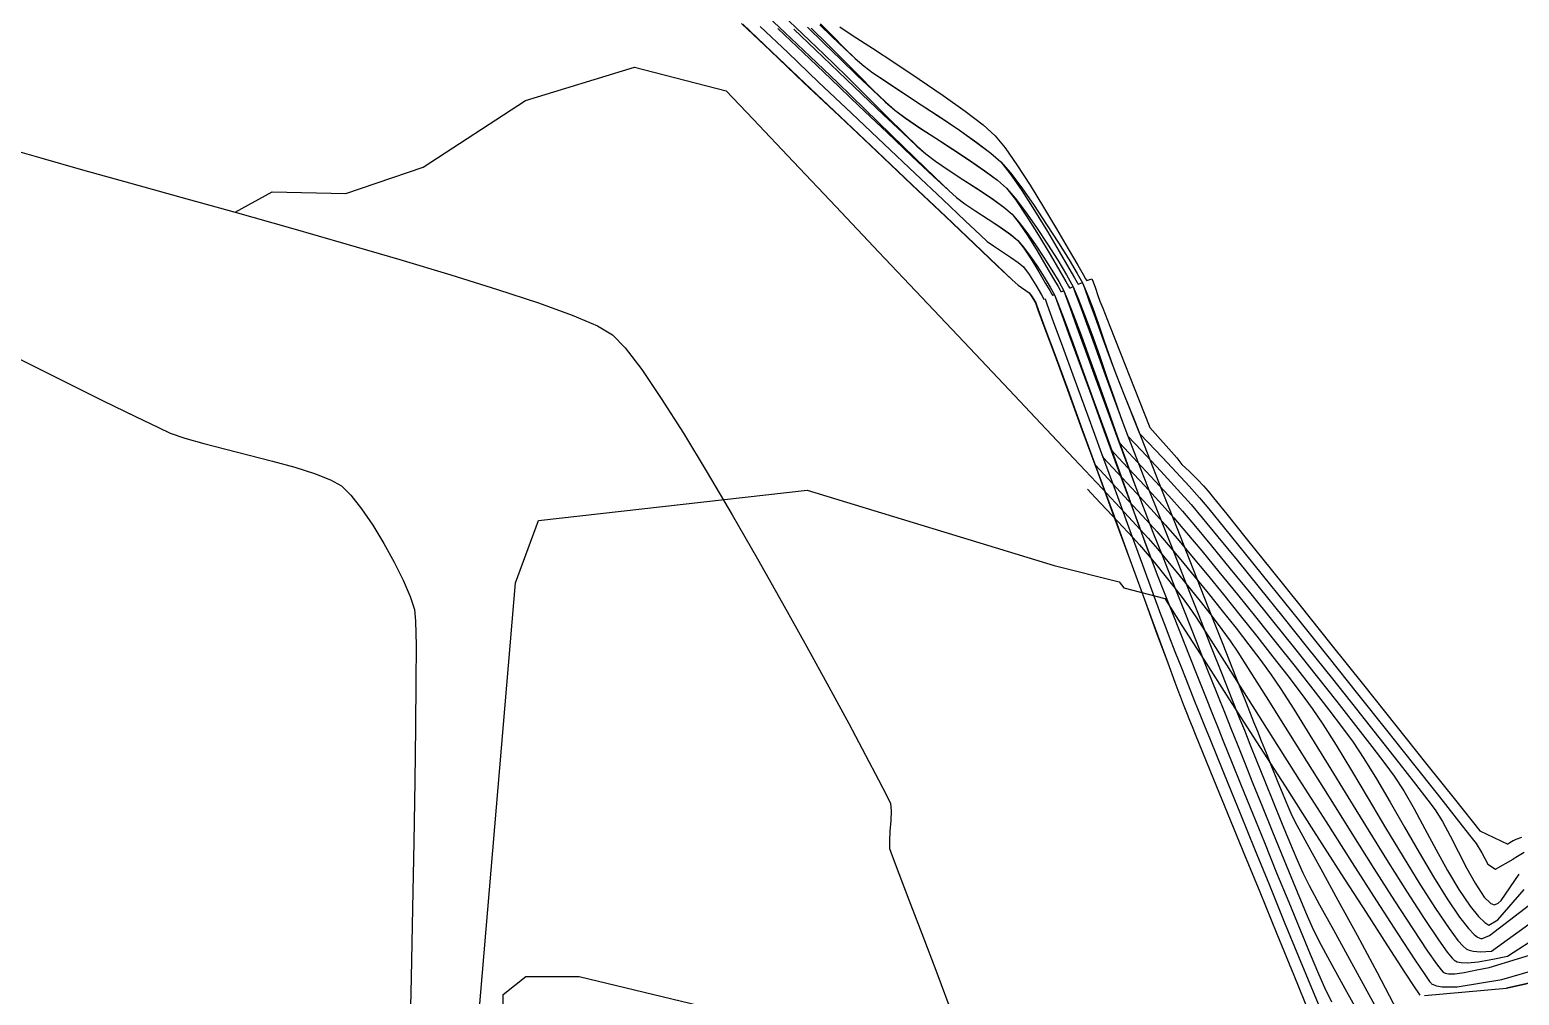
# Model space of a CAD drawing. Header units: metres. Extents: x 708868 to 711043, y 5411316 to 5413138.
# Drawn here: x 710102.9 to 710173.9, y 5412190.1 to 5412236.1 of the extents above; entities that cross this region are included whole.
import ezdxf

# ---------------------------------------------------------------- set-up
doc = ezdxf.new("R2010")
doc.units = ezdxf.units.M
for name, color, linetype in [('Rionegro 2010_Contours', 7, 'Continuous'), ('Rionegro 2014_Contours', 7, 'Continuous'), ('Rionegro 2018_Contours', 7, 'Continuous')]:
    doc.layers.add(name, color=color, linetype=linetype)

msp = doc.modelspace()

# ---------------------------------------------------------------- linework, layer by layer
at = {"layer": 'Rionegro 2010_Contours'}
for points in [[(710137.818, 5412236.954, 241), (710138.874, 5412235.972, 241), (710140.083, 5412234.825, 241), (710141.377, 5412233.582, 241), (710142.685, 5412232.315, 241), (710143.941, 5412231.095, 241), (710145.074, 5412229.993, 241), (710146.017, 5412229.079, 241), (710146.699, 5412228.424, 241), (710147.053, 5412228.099, 241), (710147.449, 5412227.808, 241), (710147.977, 5412227.455, 241), (710148.565, 5412227.072, 241), (710149.143, 5412226.689, 241), (710149.637, 5412226.34, 241), (710149.977, 5412226.054, 241), (710150.25, 5412225.737, 241), (710150.572, 5412225.304, 241), (710150.912, 5412224.809, 241), (710151.237, 5412224.303, 241), (710151.518, 5412223.839, 241), (710151.723, 5412223.469, 241), (710151.886, 5412223.076, 241), (710152.187, 5412222.286, 241), (710152.596, 5412221.181, 241), (710153.085, 5412219.842, 241), (710153.626, 5412218.352, 241), (710154.19, 5412216.791, 241), (710154.75, 5412215.243, 241), (710155.275, 5412213.788, 241), (710155.739, 5412212.508, 241), (710156.112, 5412211.485, 241), (710156.367, 5412210.802, 241), (710156.631, 5412210.115, 241), (710156.959, 5412209.276, 241), (710157.332, 5412208.327, 241), (710157.733, 5412207.313, 241), (710158.143, 5412206.277, 241), (710158.547, 5412205.264, 241), (710158.925, 5412204.317, 241), (710159.26, 5412203.48, 241), (710159.534, 5412202.798, 241), (710159.795, 5412202.151, 241), (710160.17, 5412201.22, 241), (710160.636, 5412200.067, 241), (710161.167, 5412198.755, 241), (710161.738, 5412197.349, 241), (710162.323, 5412195.91, 241), (710162.899, 5412194.503, 241), (710163.439, 5412193.19, 241), (710163.92, 5412192.034, 241), (710164.315, 5412191.098, 241), (710164.6, 5412190.447, 241), (710164.942, 5412189.76, 241)], [(710138.768, 5412236.796, 242), (710139.716, 5412235.914, 242), (710140.74, 5412234.93, 242), (710141.789, 5412233.903, 242), (710142.81, 5412232.891, 242), (710143.752, 5412231.955, 242), (710144.563, 5412231.153, 242), (710145.192, 5412230.543, 242), (710145.585, 5412230.186, 242), (710146.05, 5412229.841, 242), (710146.662, 5412229.427, 242), (710147.358, 5412228.972, 242), (710148.074, 5412228.504, 242), (710148.746, 5412228.051, 242), (710149.312, 5412227.642, 242), (710149.707, 5412227.304, 242), (710150.032, 5412226.931, 242), (710150.412, 5412226.433, 242), (710150.819, 5412225.853, 242), (710151.226, 5412225.24, 242), (710151.605, 5412224.639, 242), (710151.929, 5412224.096, 242), (710152.169, 5412223.659, 242), (710152.355, 5412223.23, 242), (710152.637, 5412222.504, 242), (710152.992, 5412221.548, 242), (710153.399, 5412220.427, 242), (710153.837, 5412219.206, 242), (710154.285, 5412217.95, 242), (710154.721, 5412216.726, 242), (710155.125, 5412215.598, 242), (710155.474, 5412214.632, 242), (710155.749, 5412213.893, 242), (710156.036, 5412213.147, 242), (710156.424, 5412212.154, 242), (710156.887, 5412210.977, 242), (710157.401, 5412209.676, 242), (710157.94, 5412208.315, 242), (710158.48, 5412206.954, 242), (710158.997, 5412205.655, 242), (710159.465, 5412204.48, 242), (710159.86, 5412203.492, 242), (710160.158, 5412202.751, 242), (710160.439, 5412202.052, 242), (710160.789, 5412201.178, 242), (710161.192, 5412200.174, 242), (710161.631, 5412199.083, 242), (710162.09, 5412197.95, 242), (710162.551, 5412196.817, 242), (710162.998, 5412195.73, 242), (710163.413, 5412194.731, 242), (710163.781, 5412193.866, 242), (710164.085, 5412193.177, 242), (710164.441, 5412192.46, 242), (710164.95, 5412191.516, 242), (710165.57, 5412190.4, 242), (710166.258, 5412189.169, 242)], [(710136.857, 5412236.368, 239), (710138.242, 5412235.059, 239), (710139.826, 5412233.56, 239), (710141.528, 5412231.947, 239), (710143.267, 5412230.298, 239), (710144.964, 5412228.688, 239), (710146.538, 5412227.194, 239), (710147.908, 5412225.894, 239), (710148.994, 5412224.865, 239), (710149.715, 5412224.183, 239), (710149.99, 5412223.924, 239), (710150.156, 5412223.808, 239), (710150.366, 5412223.67, 239), (710150.517, 5412223.556, 239), (710150.624, 5412223.42, 239), (710150.744, 5412223.24, 239), (710150.832, 5412223.089, 239), (710150.954, 5412222.763, 239), (710151.273, 5412221.899, 239), (710151.752, 5412220.594, 239), (710152.357, 5412218.946, 239), (710153.051, 5412217.051, 239), (710153.8, 5412215.006, 239), (710154.568, 5412212.907, 239), (710155.32, 5412210.852, 239), (710156.021, 5412208.937, 239), (710156.635, 5412207.26, 239), (710157.127, 5412205.916, 239), (710157.461, 5412205.003, 239), (710157.603, 5412204.618, 239), (710157.716, 5412204.328, 239), (710157.863, 5412203.954, 239), (710158.022, 5412203.554, 239), (710158.17, 5412203.181, 239), (710158.287, 5412202.892, 239), (710158.436, 5412202.524, 239), (710158.791, 5412201.657, 239), (710159.312, 5412200.381, 239), (710159.965, 5412198.787, 239), (710160.711, 5412196.964, 239), (710161.513, 5412195.003, 239), (710162.336, 5412192.994, 239), (710163.142, 5412191.027, 239), (710163.895, 5412189.193, 239)], [(710140.123, 5412236.184, 243), (710140.893, 5412235.429, 243), (710141.666, 5412234.655, 243), (710142.409, 5412233.907, 243), (710143.088, 5412233.231, 243), (710143.668, 5412232.672, 243), (710144.117, 5412232.274, 243), (710144.63, 5412231.889, 243), (710145.296, 5412231.433, 243), (710146.061, 5412230.93, 243), (710146.869, 5412230.404, 243), (710147.665, 5412229.879, 243), (710148.395, 5412229.379, 243), (710149.004, 5412228.929, 243), (710149.437, 5412228.553, 243), (710149.856, 5412228.073, 243), (710150.347, 5412227.429, 243), (710150.873, 5412226.681, 243), (710151.398, 5412225.889, 243), (710151.887, 5412225.114, 243), (710152.304, 5412224.413, 243), (710152.614, 5412223.848, 243), (710152.862, 5412223.296, 243), (710153.166, 5412222.519, 243), (710153.508, 5412221.587, 243), (710153.869, 5412220.568, 243), (710154.23, 5412219.529, 243), (710154.573, 5412218.541, 243), (710154.88, 5412217.67, 243), (710155.13, 5412216.985, 243), (710155.351, 5412216.414, 243), (710155.707, 5412215.506, 243), (710156.171, 5412214.327, 243), (710156.717, 5412212.945, 243), (710157.317, 5412211.428, 243), (710157.944, 5412209.843, 243), (710158.572, 5412208.258, 243), (710159.174, 5412206.741, 243), (710159.723, 5412205.36, 243), (710160.192, 5412204.181, 243), (710160.553, 5412203.273, 243), (710160.782, 5412202.703, 243), (710161.049, 5412202.038, 243), (710161.38, 5412201.212, 243), (710161.754, 5412200.28, 243), (710162.152, 5412199.295, 243), (710162.552, 5412198.311, 243), (710162.935, 5412197.382, 243), (710163.281, 5412196.563, 243), (710163.569, 5412195.907, 243), (710163.87, 5412195.312, 243), (710164.373, 5412194.382, 243), (710165.031, 5412193.186, 243), (710165.799, 5412191.795, 243), (710166.629, 5412190.278, 243), (710167.474, 5412188.704, 243)], [(710140.569, 5412236.388, 244), (710141.154, 5412235.8, 244), (710141.718, 5412235.233, 244), (710142.228, 5412234.736, 244), (710142.649, 5412234.361, 244), (710143.062, 5412234.058, 244), (710143.692, 5412233.63, 244), (710144.481, 5412233.111, 244), (710145.367, 5412232.531, 244), (710146.291, 5412231.92, 244), (710147.193, 5412231.311, 244), (710148.013, 5412230.734, 244), (710148.691, 5412230.221, 244), (710149.166, 5412229.802, 244), (710149.622, 5412229.278, 244), (710150.164, 5412228.561, 244), (710150.755, 5412227.721, 244), (710151.354, 5412226.825, 244), (710151.923, 5412225.94, 244), (710152.423, 5412225.136, 244), (710152.815, 5412224.479, 244), (710153.06, 5412224.038, 244), (710153.291, 5412223.518, 244), (710153.55, 5412222.838, 244), (710153.82, 5412222.075, 244), (710154.081, 5412221.309, 244), (710154.318, 5412220.617, 244), (710154.512, 5412220.077, 244), (710154.688, 5412219.626, 244), (710155.04, 5412218.731, 244), (710155.536, 5412217.473, 244), (710156.145, 5412215.933, 244), (710156.834, 5412214.19, 244), (710157.572, 5412212.326, 244), (710158.326, 5412210.421, 244), (710159.064, 5412208.557, 244), (710159.755, 5412206.813, 244), (710160.367, 5412205.27, 244), (710160.867, 5412204.009, 244), (710161.224, 5412203.111, 244), (710161.405, 5412202.656, 244), (710161.589, 5412202.198, 244), (710161.82, 5412201.622, 244), (710162.08, 5412200.975, 244), (710162.351, 5412200.306, 244), (710162.616, 5412199.661, 244), (710162.856, 5412199.089, 244), (710163.054, 5412198.637, 244), (710163.29, 5412198.183, 244), (710163.766, 5412197.309, 244), (710164.434, 5412196.092, 244), (710165.247, 5412194.609, 244), (710166.156, 5412192.937, 244), (710167.112, 5412191.152, 244), (710168.068, 5412189.332, 244)], [(710112.532, 5412227.436, 238), (710112.651, 5412227.403, 238), (710115.296, 5412226.658, 238), (710117.937, 5412225.904, 238), (710120.507, 5412225.154, 238), (710122.938, 5412224.424, 238), (710125.163, 5412223.727, 238), (710127.114, 5412223.078, 238), (710128.725, 5412222.491, 238), (710129.928, 5412221.982, 238), (710130.655, 5412221.563, 238), (710131.256, 5412220.942, 238), (710132.041, 5412219.908, 238), (710132.977, 5412218.528, 238), (710134.031, 5412216.869, 238), (710135.17, 5412214.996, 238), (710136.36, 5412212.977, 238), (710137.568, 5412210.879, 238), (710138.761, 5412208.767, 238), (710139.906, 5412206.709, 238), (710140.969, 5412204.772, 238), (710141.918, 5412203.021, 238), (710142.719, 5412201.523, 238), (710143.339, 5412200.346, 238), (710143.745, 5412199.555, 238), (710143.903, 5412199.217, 238), (710143.937, 5412198.868, 238), (710143.92, 5412198.404, 238), (710143.882, 5412197.899, 238), (710143.854, 5412197.429, 238), (710143.867, 5412197.07, 238), (710143.989, 5412196.713, 238), (710144.304, 5412195.872, 238), (710144.782, 5412194.616, 238), (710145.394, 5412193.015, 238), (710146.109, 5412191.136, 238), (710146.897, 5412189.049, 238)], [(710107.615, 5412217.802, 237), (710107.909, 5412217.658, 237), (710108.994, 5412217.133, 237), (710109.554, 5412216.878, 237), (710110.26, 5412216.636, 237), (710111.165, 5412216.379, 237), (710112.204, 5412216.109, 237), (710113.315, 5412215.828, 237), (710114.434, 5412215.54, 237), (710115.497, 5412215.246, 237), (710116.441, 5412214.949, 237), (710117.203, 5412214.652, 237), (710117.719, 5412214.357, 237), (710118.173, 5412213.91, 237), (710118.682, 5412213.265, 237), (710119.214, 5412212.48, 237), (710119.742, 5412211.613, 237), (710120.235, 5412210.72, 237), (710120.664, 5412209.86, 237), (710120.999, 5412209.09, 237), (710121.211, 5412208.466, 237), (710121.257, 5412207.912, 237), (710121.279, 5412206.742, 237), (710121.278, 5412205.031, 237), (710121.259, 5412202.851, 237), (710121.222, 5412200.275, 237), (710121.172, 5412197.375, 237), (710121.111, 5412194.225, 237), (710121.041, 5412190.897, 237), (710120.965, 5412187.463, 237)]]:
    msp.add_polyline3d(points, dxfattribs=at)
at = {"layer": 'Rionegro 2014_Contours'}
for points in [[(710136.8, 5412236.4, 239), (710138.179, 5412235.094, 239), (710139.764, 5412233.595, 239), (710141.471, 5412231.979, 239), (710143.219, 5412230.325, 239), (710144.926, 5412228.709, 239), (710146.511, 5412227.21, 239), (710147.891, 5412225.904, 239), (710148.985, 5412224.87, 239), (710149.712, 5412224.184, 239), (710149.99, 5412223.924, 239), (710150.157, 5412223.808, 239), (710150.367, 5412223.67, 239), (710150.517, 5412223.556, 239), (710150.619, 5412223.419, 239), (710150.732, 5412223.236, 239), (710150.815, 5412223.084, 239), (710150.938, 5412222.758, 239), (710151.257, 5412221.894, 239), (710151.737, 5412220.59, 239), (710152.343, 5412218.942, 239), (710153.039, 5412217.048, 239), (710153.79, 5412215.003, 239), (710154.56, 5412212.905, 239), (710155.314, 5412210.85, 239), (710156.017, 5412208.936, 239), (710156.632, 5412207.259, 239), (710157.126, 5412205.916, 239), (710157.461, 5412205.003, 239), (710157.603, 5412204.618, 239), (710157.716, 5412204.328, 239), (710157.863, 5412203.954, 239), (710158.022, 5412203.554, 239), (710158.17, 5412203.181, 239), (710158.287, 5412202.892, 239), (710158.436, 5412202.524, 239), (710158.791, 5412201.657, 239), (710159.312, 5412200.381, 239), (710159.965, 5412198.787, 239), (710160.711, 5412196.964, 239), (710161.513, 5412195.003, 239), (710162.336, 5412192.994, 239), (710163.142, 5412191.027, 239), (710163.895, 5412189.193, 239)], [(710137.691, 5412236.259, 240), (710139.003, 5412235.015, 240), (710140.481, 5412233.613, 240), (710142.041, 5412232.132, 240), (710143.602, 5412230.652, 240), (710145.081, 5412229.251, 240), (710146.395, 5412228.007, 240), (710147.461, 5412227, 240), (710148.197, 5412226.309, 240), (710148.521, 5412226.012, 240), (710148.813, 5412225.801, 240), (710149.206, 5412225.542, 240), (710149.625, 5412225.269, 240), (710149.997, 5412225.012, 240), (710150.247, 5412224.805, 240), (710150.515, 5412224.443, 240), (710150.837, 5412223.926, 240), (710151.108, 5412223.463, 240), (710151.222, 5412223.262, 240), (710151.277, 5412223.279, 240), (710151.382, 5412222.993, 240), (710151.672, 5412222.201, 240), (710152.112, 5412220.999, 240), (710152.666, 5412219.484, 240), (710153.299, 5412217.752, 240), (710153.977, 5412215.901, 240), (710154.663, 5412214.028, 240), (710155.322, 5412212.229, 240), (710155.919, 5412210.6, 240), (710156.419, 5412209.24, 240), (710156.786, 5412208.244, 240), (710156.985, 5412207.71, 240), (710157.199, 5412207.155, 240), (710157.472, 5412206.459, 240), (710157.78, 5412205.679, 240), (710158.101, 5412204.87, 240), (710158.411, 5412204.091, 240), (710158.689, 5412203.397, 240), (710158.91, 5412202.845, 240), (710159.113, 5412202.343, 240), (710159.484, 5412201.431, 240), (710159.989, 5412200.191, 240), (710160.594, 5412198.703, 240), (710161.268, 5412197.05, 240), (710161.977, 5412195.314, 240), (710162.688, 5412193.576, 240), (710163.368, 5412191.918, 240), (710163.984, 5412190.421, 240), (710164.502, 5412189.167, 240)], [(710138.533, 5412236.163, 241), (710139.735, 5412235.02, 241), (710141.057, 5412233.761, 241), (710142.419, 5412232.464, 241), (710143.742, 5412231.207, 241), (710144.946, 5412230.064, 241), (710145.953, 5412229.114, 241), (710146.681, 5412228.434, 241), (710147.053, 5412228.099, 241), (710147.45, 5412227.808, 241), (710147.98, 5412227.455, 241), (710148.57, 5412227.072, 241), (710149.148, 5412226.69, 241), (710149.641, 5412226.34, 241), (710149.977, 5412226.054, 241), (710150.26, 5412225.692, 241), (710150.611, 5412225.161, 241), (710150.976, 5412224.566, 241), (710151.302, 5412224.011, 241), (710151.501, 5412223.666, 241), (710151.595, 5412223.501, 241), (710151.626, 5412223.448, 241), (710151.63, 5412223.441, 241), (710151.641, 5412223.443, 241), (710151.69, 5412223.459, 241), (710151.723, 5412223.469, 241), (710151.817, 5412223.214, 241), (710152.074, 5412222.509, 241), (710152.462, 5412221.445, 241), (710152.949, 5412220.112, 241), (710153.501, 5412218.599, 241), (710154.086, 5412216.998, 241), (710154.672, 5412215.397, 241), (710155.225, 5412213.887, 241), (710155.714, 5412212.558, 241), (710156.105, 5412211.499, 241), (710156.367, 5412210.802, 241), (710156.631, 5412210.115, 241), (710156.959, 5412209.276, 241), (710157.332, 5412208.327, 241), (710157.733, 5412207.313, 241), (710158.143, 5412206.277, 241), (710158.547, 5412205.264, 241), (710158.925, 5412204.317, 241), (710159.26, 5412203.48, 241), (710159.534, 5412202.798, 241), (710159.795, 5412202.151, 241), (710160.17, 5412201.22, 241), (710160.636, 5412200.067, 241), (710161.167, 5412198.755, 241), (710161.738, 5412197.349, 241), (710162.323, 5412195.91, 241), (710162.899, 5412194.503, 241), (710163.439, 5412193.19, 241), (710163.92, 5412192.034, 241), (710164.315, 5412191.098, 241), (710164.6, 5412190.447, 241), (710164.942, 5412189.76, 241)], [(710139.299, 5412236.138, 242), (710140.332, 5412235.149, 242), (710141.435, 5412234.093, 242), (710142.538, 5412233.038, 242), (710143.574, 5412232.051, 242), (710144.473, 5412231.201, 242), (710145.166, 5412230.557, 242), (710145.585, 5412230.186, 242), (710146.051, 5412229.841, 242), (710146.665, 5412229.427, 242), (710147.363, 5412228.972, 242), (710148.081, 5412228.505, 242), (710148.754, 5412228.052, 242), (710149.317, 5412227.642, 242), (710149.707, 5412227.304, 242), (710150.042, 5412226.884, 242), (710150.454, 5412226.274, 242), (710150.896, 5412225.566, 242), (710151.322, 5412224.854, 242), (710151.686, 5412224.231, 242), (710151.9, 5412223.858, 242), (710152, 5412223.682, 242), (710152.033, 5412223.626, 242), (710152.037, 5412223.619, 242), (710152.043, 5412223.619, 242), (710152.068, 5412223.627, 242), (710152.122, 5412223.645, 242), (710152.169, 5412223.659, 242), (710152.25, 5412223.438, 242), (710152.47, 5412222.834, 242), (710152.801, 5412221.927, 242), (710153.212, 5412220.798, 242), (710153.675, 5412219.528, 242), (710154.16, 5412218.197, 242), (710154.639, 5412216.888, 242), (710155.083, 5412215.68, 242), (710155.462, 5412214.655, 242), (710155.749, 5412213.893, 242), (710156.036, 5412213.147, 242), (710156.424, 5412212.154, 242), (710156.887, 5412210.977, 242), (710157.401, 5412209.676, 242), (710157.94, 5412208.315, 242), (710158.48, 5412206.954, 242), (710158.997, 5412205.655, 242), (710159.465, 5412204.48, 242), (710159.86, 5412203.492, 242), (710160.158, 5412202.751, 242), (710160.439, 5412202.052, 242), (710160.789, 5412201.178, 242), (710161.192, 5412200.174, 242), (710161.631, 5412199.083, 242), (710162.09, 5412197.95, 242), (710162.551, 5412196.817, 242), (710162.998, 5412195.73, 242), (710163.413, 5412194.731, 242), (710163.781, 5412193.866, 242), (710164.085, 5412193.177, 242), (710164.441, 5412192.46, 242), (710164.95, 5412191.516, 242), (710165.57, 5412190.4, 242), (710166.258, 5412189.169, 242)], [(710139.945, 5412236.223, 243), (710140.728, 5412235.464, 243), (710141.534, 5412234.683, 243), (710142.32, 5412233.926, 243), (710143.042, 5412233.241, 243), (710143.655, 5412232.675, 243), (710144.117, 5412232.274, 243), (710144.631, 5412231.889, 243), (710145.299, 5412231.434, 243), (710146.067, 5412230.931, 243), (710146.877, 5412230.405, 243), (710147.675, 5412229.88, 243), (710148.405, 5412229.38, 243), (710149.011, 5412228.93, 243), (710149.437, 5412228.553, 243), (710149.869, 5412228.011, 243), (710150.4, 5412227.224, 243), (710150.971, 5412226.311, 243), (710151.521, 5412225.392, 243), (710151.99, 5412224.587, 243), (710152.266, 5412224.106, 243), (710152.396, 5412223.879, 243), (710152.438, 5412223.807, 243), (710152.445, 5412223.797, 243), (710152.453, 5412223.797, 243), (710152.486, 5412223.807, 243), (710152.553, 5412223.831, 243), (710152.614, 5412223.848, 243), (710152.702, 5412223.614, 243), (710152.932, 5412222.986, 243), (710153.264, 5412222.074, 243), (710153.661, 5412220.983, 243), (710154.084, 5412219.821, 243), (710154.495, 5412218.696, 243), (710154.857, 5412217.715, 243), (710155.13, 5412216.985, 243), (710155.351, 5412216.414, 243), (710155.707, 5412215.506, 243), (710156.171, 5412214.327, 243), (710156.717, 5412212.945, 243), (710157.317, 5412211.428, 243), (710157.944, 5412209.843, 243), (710158.572, 5412208.258, 243), (710159.174, 5412206.741, 243), (710159.723, 5412205.36, 243), (710160.192, 5412204.181, 243), (710160.553, 5412203.273, 243), (710160.782, 5412202.703, 243), (710161.049, 5412202.038, 243), (710161.38, 5412201.212, 243), (710161.754, 5412200.28, 243), (710162.152, 5412199.295, 243), (710162.552, 5412198.311, 243), (710162.935, 5412197.382, 243), (710163.281, 5412196.563, 243), (710163.569, 5412195.907, 243), (710163.87, 5412195.312, 243), (710164.373, 5412194.382, 243), (710165.031, 5412193.186, 243), (710165.799, 5412191.795, 243), (710166.629, 5412190.278, 243), (710167.474, 5412188.704, 243)], [(710140.542, 5412236.345, 244), (710141.133, 5412235.768, 244), (710141.707, 5412235.215, 244), (710142.224, 5412234.731, 244), (710142.649, 5412234.361, 244), (710143.063, 5412234.058, 244), (710143.696, 5412233.631, 244), (710144.487, 5412233.112, 244), (710145.376, 5412232.532, 244), (710146.303, 5412231.921, 244), (710147.205, 5412231.312, 244), (710148.024, 5412230.735, 244), (710148.698, 5412230.222, 244), (710149.166, 5412229.802, 244), (710149.621, 5412229.241, 244), (710150.176, 5412228.435, 244), (710150.782, 5412227.484, 244), (710151.389, 5412226.485, 244), (710151.949, 5412225.537, 244), (710152.412, 5412224.737, 244), (710152.68, 5412224.27, 244), (710152.805, 5412224.053, 244), (710152.846, 5412223.985, 244), (710152.852, 5412223.975, 244), (710152.863, 5412223.975, 244), (710152.904, 5412223.987, 244), (710152.985, 5412224.018, 244), (710153.06, 5412224.038, 244), (710153.151, 5412223.802, 244), (710153.371, 5412223.201, 244), (710153.668, 5412222.382, 244), (710153.992, 5412221.49, 244), (710154.29, 5412220.673, 244), (710154.512, 5412220.077, 244), (710154.688, 5412219.626, 244), (710155.04, 5412218.731, 244), (710155.536, 5412217.473, 244), (710156.145, 5412215.933, 244), (710156.834, 5412214.19, 244), (710157.572, 5412212.326, 244), (710158.326, 5412210.421, 244), (710159.064, 5412208.557, 244), (710159.755, 5412206.813, 244), (710160.367, 5412205.27, 244), (710160.867, 5412204.009, 244), (710161.224, 5412203.111, 244), (710161.405, 5412202.656, 244), (710161.589, 5412202.198, 244), (710161.82, 5412201.622, 244), (710162.08, 5412200.975, 244), (710162.351, 5412200.306, 244), (710162.616, 5412199.661, 244), (710162.856, 5412199.089, 244), (710163.054, 5412198.637, 244), (710163.29, 5412198.183, 244), (710163.766, 5412197.309, 244), (710164.434, 5412196.092, 244), (710165.247, 5412194.609, 244), (710166.156, 5412192.937, 244), (710167.112, 5412191.152, 244), (710168.068, 5412189.332, 244)], [(710101.724, 5412230.471, 238), (710103.379, 5412229.993, 238), (710105.366, 5412229.432, 238), (710107.619, 5412228.804, 238), (710110.07, 5412228.123, 238), (710112.651, 5412227.403, 238), (710115.296, 5412226.658, 238), (710117.937, 5412225.904, 238), (710120.507, 5412225.154, 238), (710122.938, 5412224.424, 238), (710125.163, 5412223.727, 238), (710127.114, 5412223.078, 238), (710128.725, 5412222.491, 238), (710129.928, 5412221.982, 238), (710130.655, 5412221.563, 238), (710131.256, 5412220.942, 238), (710132.041, 5412219.908, 238), (710132.977, 5412218.528, 238), (710134.031, 5412216.869, 238), (710135.17, 5412214.996, 238), (710136.36, 5412212.977, 238), (710137.568, 5412210.879, 238), (710138.761, 5412208.767, 238), (710139.906, 5412206.709, 238), (710140.969, 5412204.772, 238), (710141.918, 5412203.021, 238), (710142.719, 5412201.523, 238), (710143.339, 5412200.346, 238), (710143.745, 5412199.555, 238), (710143.903, 5412199.217, 238), (710143.937, 5412198.868, 238), (710143.92, 5412198.404, 238), (710143.882, 5412197.899, 238), (710143.854, 5412197.429, 238), (710143.867, 5412197.07, 238), (710143.989, 5412196.713, 238), (710144.304, 5412195.872, 238), (710144.782, 5412194.616, 238), (710145.394, 5412193.015, 238), (710146.109, 5412191.136, 238), (710146.897, 5412189.049, 238)], [(710102.133, 5412220.522, 237), (710104.416, 5412219.384, 237), (710106.362, 5412218.419, 237), (710107.909, 5412217.658, 237), (710108.994, 5412217.133, 237), (710109.554, 5412216.878, 237), (710110.26, 5412216.636, 237), (710111.165, 5412216.379, 237), (710112.204, 5412216.109, 237), (710113.315, 5412215.828, 237), (710114.434, 5412215.54, 237), (710115.497, 5412215.246, 237), (710116.441, 5412214.949, 237), (710117.203, 5412214.652, 237), (710117.719, 5412214.357, 237), (710118.173, 5412213.91, 237), (710118.682, 5412213.265, 237), (710119.214, 5412212.48, 237), (710119.742, 5412211.613, 237), (710120.235, 5412210.72, 237), (710120.664, 5412209.86, 237), (710120.999, 5412209.09, 237), (710121.211, 5412208.466, 237), (710121.257, 5412207.912, 237), (710121.279, 5412206.742, 237), (710121.278, 5412205.031, 237), (710121.259, 5412202.851, 237), (710121.222, 5412200.275, 237), (710121.172, 5412197.375, 237), (710121.111, 5412194.225, 237), (710121.041, 5412190.897, 237), (710120.965, 5412187.463, 237)]]:
    msp.add_polyline3d(points, dxfattribs=at)
at = {"layer": 'Rionegro 2018_Contours'}
for points in [[(710136.8, 5412236.4, 239), (710138.179, 5412235.094, 239), (710139.764, 5412233.595, 239), (710141.471, 5412231.979, 239), (710143.219, 5412230.325, 239), (710144.926, 5412228.709, 239), (710146.511, 5412227.21, 239), (710147.891, 5412225.904, 239), (710148.985, 5412224.87, 239), (710149.712, 5412224.184, 239), (710149.99, 5412223.924, 239), (710150.157, 5412223.808, 239), (710150.367, 5412223.67, 239), (710150.517, 5412223.556, 239), (710150.619, 5412223.419, 239), (710150.732, 5412223.236, 239), (710150.815, 5412223.084, 239), (710150.938, 5412222.758, 239), (710151.257, 5412221.894, 239), (710151.737, 5412220.59, 239), (710152.343, 5412218.942, 239), (710153.039, 5412217.048, 239), (710153.66, 5412215.356, 239)], [(710137.691, 5412236.259, 240), (710139.003, 5412235.015, 240), (710140.481, 5412233.613, 240), (710142.041, 5412232.132, 240), (710143.602, 5412230.652, 240), (710145.081, 5412229.251, 240), (710146.395, 5412228.007, 240), (710147.461, 5412227, 240), (710148.197, 5412226.309, 240), (710148.521, 5412226.012, 240), (710148.813, 5412225.801, 240), (710149.206, 5412225.542, 240), (710149.625, 5412225.269, 240), (710149.997, 5412225.012, 240), (710150.247, 5412224.805, 240), (710150.515, 5412224.443, 240), (710150.837, 5412223.926, 240), (710151.108, 5412223.463, 240), (710151.222, 5412223.262, 240), (710151.277, 5412223.279, 240), (710151.382, 5412222.993, 240), (710151.672, 5412222.201, 240), (710152.112, 5412220.999, 240), (710152.666, 5412219.484, 240), (710153.299, 5412217.752, 240), (710153.977, 5412215.901, 240), (710154.046, 5412215.711, 240)], [(710138.533, 5412236.163, 241), (710139.735, 5412235.02, 241), (710141.057, 5412233.761, 241), (710142.419, 5412232.464, 241), (710143.742, 5412231.207, 241), (710144.946, 5412230.064, 241), (710145.953, 5412229.114, 241), (710146.681, 5412228.434, 241), (710147.053, 5412228.099, 241), (710147.45, 5412227.808, 241), (710147.98, 5412227.455, 241), (710148.57, 5412227.072, 241), (710149.148, 5412226.69, 241), (710149.641, 5412226.34, 241), (710149.977, 5412226.054, 241), (710150.26, 5412225.692, 241), (710150.611, 5412225.161, 241), (710150.976, 5412224.566, 241), (710151.302, 5412224.011, 241), (710151.501, 5412223.666, 241), (710151.595, 5412223.501, 241), (710151.626, 5412223.448, 241), (710151.63, 5412223.441, 241), (710151.641, 5412223.443, 241), (710151.69, 5412223.459, 241), (710151.723, 5412223.469, 241), (710151.817, 5412223.214, 241), (710152.074, 5412222.509, 241), (710152.462, 5412221.445, 241), (710152.949, 5412220.112, 241), (710153.501, 5412218.599, 241), (710154.086, 5412216.998, 241), (710154.424, 5412216.074, 241)], [(710139.299, 5412236.138, 242), (710140.332, 5412235.149, 242), (710141.435, 5412234.093, 242), (710142.538, 5412233.038, 242), (710143.574, 5412232.051, 242), (710144.473, 5412231.201, 242), (710145.166, 5412230.557, 242), (710145.585, 5412230.186, 242), (710146.051, 5412229.841, 242), (710146.665, 5412229.427, 242), (710147.363, 5412228.972, 242), (710148.081, 5412228.505, 242), (710148.754, 5412228.052, 242), (710149.317, 5412227.642, 242), (710149.707, 5412227.304, 242), (710150.042, 5412226.884, 242), (710150.454, 5412226.274, 242), (710150.896, 5412225.566, 242), (710151.322, 5412224.854, 242), (710151.686, 5412224.231, 242), (710151.9, 5412223.858, 242), (710152, 5412223.682, 242), (710152.033, 5412223.626, 242), (710152.037, 5412223.619, 242), (710152.043, 5412223.619, 242), (710152.068, 5412223.627, 242), (710152.122, 5412223.645, 242), (710152.169, 5412223.659, 242), (710152.25, 5412223.438, 242), (710152.47, 5412222.834, 242), (710152.801, 5412221.927, 242), (710153.212, 5412220.798, 242), (710153.675, 5412219.528, 242), (710154.16, 5412218.197, 242), (710154.639, 5412216.888, 242), (710154.807, 5412216.432, 242)], [(710139.945, 5412236.223, 243), (710140.728, 5412235.464, 243), (710141.534, 5412234.683, 243), (710142.32, 5412233.926, 243), (710143.042, 5412233.241, 243), (710143.655, 5412232.675, 243), (710144.117, 5412232.274, 243), (710144.631, 5412231.889, 243), (710145.299, 5412231.434, 243), (710146.067, 5412230.931, 243), (710146.877, 5412230.405, 243), (710147.675, 5412229.88, 243), (710148.405, 5412229.38, 243), (710149.011, 5412228.93, 243), (710149.437, 5412228.553, 243), (710149.869, 5412228.011, 243), (710150.4, 5412227.224, 243), (710150.971, 5412226.311, 243), (710151.521, 5412225.392, 243), (710151.99, 5412224.587, 243), (710152.266, 5412224.106, 243), (710152.396, 5412223.879, 243), (710152.438, 5412223.807, 243), (710152.445, 5412223.797, 243), (710152.453, 5412223.797, 243), (710152.486, 5412223.807, 243), (710152.553, 5412223.831, 243), (710152.614, 5412223.848, 243), (710152.702, 5412223.614, 243), (710152.932, 5412222.986, 243), (710153.264, 5412222.074, 243), (710153.661, 5412220.983, 243), (710154.084, 5412219.821, 243), (710154.495, 5412218.696, 243), (710154.857, 5412217.715, 243), (710155.13, 5412216.985, 243), (710155.231, 5412216.725, 243)], [(710140.542, 5412236.345, 244), (710141.133, 5412235.768, 244), (710141.707, 5412235.215, 244), (710142.224, 5412234.731, 244), (710142.649, 5412234.361, 244), (710143.063, 5412234.058, 244), (710143.696, 5412233.631, 244), (710144.487, 5412233.112, 244), (710145.376, 5412232.532, 244), (710146.303, 5412231.921, 244), (710147.205, 5412231.312, 244), (710148.024, 5412230.735, 244), (710148.698, 5412230.222, 244), (710149.166, 5412229.802, 244), (710149.621, 5412229.241, 244), (710150.176, 5412228.435, 244), (710150.782, 5412227.484, 244), (710151.389, 5412226.485, 244), (710151.949, 5412225.537, 244), (710152.412, 5412224.737, 244), (710152.68, 5412224.27, 244), (710152.805, 5412224.053, 244), (710152.846, 5412223.985, 244), (710152.852, 5412223.975, 244), (710152.863, 5412223.975, 244), (710152.904, 5412223.987, 244), (710152.985, 5412224.018, 244), (710153.06, 5412224.038, 244), (710153.151, 5412223.802, 244), (710153.371, 5412223.201, 244), (710153.668, 5412222.382, 244), (710153.992, 5412221.49, 244), (710154.29, 5412220.673, 244), (710154.512, 5412220.077, 244), (710154.688, 5412219.626, 244), (710155.04, 5412218.731, 244), (710155.778, 5412216.86, 244)], [(710141.484, 5412236.241, 245), (710142.134, 5412235.817, 245), (710143.042, 5412235.226, 245), (710144.118, 5412234.52, 245), (710145.273, 5412233.75, 245), (710146.417, 5412232.968, 245), (710147.462, 5412232.223, 245), (710148.319, 5412231.567, 245), (710148.896, 5412231.052, 245), (710149.368, 5412230.477, 245), (710149.938, 5412229.664, 245), (710150.566, 5412228.695, 245), (710151.21, 5412227.65, 245), (710151.831, 5412226.612, 245), (710152.387, 5412225.662, 245), (710152.837, 5412224.881, 245), (710153.095, 5412224.433, 245), (710153.214, 5412224.227, 245), (710153.253, 5412224.162, 245), (710153.26, 5412224.153, 245), (710153.274, 5412224.153, 245), (710153.322, 5412224.167, 245), (710153.416, 5412224.204, 245), (710153.505, 5412224.228, 245), (710153.566, 5412224.089, 245), (710153.677, 5412223.781, 245), (710153.799, 5412223.431, 245), (710153.894, 5412223.169, 245), (710154.027, 5412222.83, 245), (710154.367, 5412221.97, 245), (710154.878, 5412220.678, 245), (710155.526, 5412219.039, 245), (710156.278, 5412217.139, 245), (710157.561, 5412215.688, 245), (710157.804, 5412215.373, 245)], [(710101.724, 5412230.471, 238), (710103.379, 5412229.993, 238), (710105.366, 5412229.432, 238), (710107.619, 5412228.804, 238), (710110.07, 5412228.123, 238), (710112.651, 5412227.403, 238), (710114.411, 5412228.374, 238), (710117.937, 5412228.291, 238), (710121.627, 5412229.548, 238), (710126.493, 5412232.732, 238), (710126.493, 5412232.732, 238), (710126.493, 5412232.732, 238), (710126.493, 5412232.732, 238), (710131.695, 5412234.325, 238), (710136.076, 5412233.196, 238)], [(710136.076, 5412233.196, 238), (710137.353, 5412231.847, 238), (710139.285, 5412229.806, 238), (710141.301, 5412227.675, 238), (710143.356, 5412225.502, 238), (710145.406, 5412223.334, 238), (710147.406, 5412221.218, 238), (710149.309, 5412219.202, 238), (710151.072, 5412217.333, 238), (710152.649, 5412215.66, 238), (710153.994, 5412214.229, 238), (710155.063, 5412213.088, 238), (710155.811, 5412212.285, 238), (710156.192, 5412211.866, 238), (710156.635, 5412211.349, 238), (710157.129, 5412210.759, 238), (710157.656, 5412210.119, 238), (710158.197, 5412209.452, 238), (710158.732, 5412208.78, 238), (710159.242, 5412208.126, 238), (710159.708, 5412207.514, 238), (710160.111, 5412206.966, 238), (710160.465, 5412206.437, 238), (710161.049, 5412205.526, 238), (710161.82, 5412204.306, 238), (710162.734, 5412202.849, 238), (710163.748, 5412201.228, 238), (710164.819, 5412199.518, 238), (710165.904, 5412197.79, 238), (710166.96, 5412196.118, 238), (710167.944, 5412194.575, 238), (710168.812, 5412193.235, 238), (710169.521, 5412192.169, 238), (710169.946, 5412191.564, 238), (710170.166, 5412191.279, 238), (710170.261, 5412191.178, 238), (710170.291, 5412191.156, 238), (710170.361, 5412191.128, 238), (710170.522, 5412191.096, 238), (710170.812, 5412191.095, 238), (710171.262, 5412191.157, 238), (710171.868, 5412191.284, 238), (710172.453, 5412191.392, 238), (710175.16, 5412192.223, 238)], [(710102.133, 5412220.522, 237), (710104.416, 5412219.384, 237), (710106.362, 5412218.419, 237), (710107.909, 5412217.658, 237), (710108.994, 5412217.133, 237), (710109.554, 5412216.878, 237), (710110.26, 5412216.636, 237), (710111.165, 5412216.379, 237), (710112.204, 5412216.109, 237), (710113.315, 5412215.828, 237), (710114.434, 5412215.54, 237), (710115.497, 5412215.246, 237), (710116.441, 5412214.949, 237), (710117.203, 5412214.652, 237), (710117.719, 5412214.357, 237), (710118.173, 5412213.91, 237), (710118.682, 5412213.265, 237), (710119.214, 5412212.48, 237), (710119.742, 5412211.613, 237), (710120.235, 5412210.72, 237), (710120.664, 5412209.86, 237), (710120.999, 5412209.09, 237), (710121.211, 5412208.466, 237), (710121.257, 5412207.912, 237), (710121.279, 5412206.742, 237), (710121.278, 5412205.031, 237), (710121.259, 5412202.851, 237), (710121.222, 5412200.275, 237), (710121.172, 5412197.375, 237), (710121.111, 5412194.225, 237), (710121.041, 5412190.897, 237), (710120.965, 5412187.463, 237)], [(710155.778, 5412216.86, 244), (710156.188, 5412216.433, 244), (710156.876, 5412215.711, 244), (710157.544, 5412215.001, 244), (710158.15, 5412214.345, 244), (710158.649, 5412213.786, 244), (710159.088, 5412213.261, 244), (710159.837, 5412212.344, 244), (710160.837, 5412211.107, 244), (710162.029, 5412209.625, 244), (710163.357, 5412207.971, 244), (710164.761, 5412206.217, 244), (710166.183, 5412204.437, 244), (710167.564, 5412202.703, 244), (710168.848, 5412201.091, 244), (710169.974, 5412199.671, 244), (710170.886, 5412198.518, 244), (710171.524, 5412197.705, 244), (710171.831, 5412197.305, 244), (710172.102, 5412196.863, 244), (710172.387, 5412196.316, 244), (710172.756, 5412196.084, 244), (710173.601, 5412196.557, 244)], [(710154.807, 5412216.432, 242), (710155.27, 5412215.94, 242), (710156.309, 5412214.824, 242), (710157.178, 5412213.877, 242), (710157.83, 5412213.146, 242), (710158.446, 5412212.424, 242), (710159.218, 5412211.497, 242), (710160.11, 5412210.41, 242), (710161.09, 5412209.206, 242), (710162.121, 5412207.927, 242), (710163.171, 5412206.617, 242), (710164.204, 5412205.32, 242), (710165.187, 5412204.077, 242), (710166.085, 5412202.934, 242), (710166.863, 5412201.932, 242), (710167.488, 5412201.115, 242), (710167.924, 5412200.525, 242), (710168.385, 5412199.817, 242), (710168.879, 5412198.956, 242), (710169.397, 5412198, 242), (710169.931, 5412197.002, 242), (710170.473, 5412196.02, 242), (710171.013, 5412195.108, 242), (710171.544, 5412194.323, 242), (710171.955, 5412193.824, 242), (710172.254, 5412193.542, 242), (710172.447, 5412193.406, 242), (710172.863, 5412193.66, 242), (710174.121, 5412195.112, 242)], [(710155.231, 5412216.725, 243), (710155.87, 5412216.049, 243), (710156.794, 5412215.061, 243), (710157.6, 5412214.184, 243), (710158.24, 5412213.466, 243), (710158.775, 5412212.835, 243), (710159.521, 5412211.931, 243), (710160.438, 5412210.808, 243), (710161.483, 5412209.517, 243), (710162.615, 5412208.11, 243), (710163.794, 5412206.639, 243), (710164.978, 5412205.156, 243), (710166.125, 5412203.713, 243), (710167.195, 5412202.362, 243), (710168.147, 5412201.155, 243), (710168.938, 5412200.143, 243), (710169.529, 5412199.38, 243), (710169.878, 5412198.915, 243), (710170.232, 5412198.355, 243), (710170.601, 5412197.673, 243), (710170.984, 5412196.92, 243), (710171.38, 5412196.149, 243), (710171.791, 5412195.411, 243), (710172.215, 5412194.756, 243), (710172.543, 5412194.452, 243), (710172.712, 5412194.381, 243), (710172.879, 5412194.465, 243), (710173.032, 5412194.583, 243), (710173.89, 5412195.849, 243)], [(710154.046, 5412215.711, 240), (710154.507, 5412215.22, 240), (710155.631, 5412214.017, 240), (710156.482, 5412213.095, 240), (710157.011, 5412212.506, 240), (710157.592, 5412211.829, 240), (710158.264, 5412211.028, 240), (710159.004, 5412210.133, 240), (710159.786, 5412209.175, 240), (710160.587, 5412208.183, 240), (710161.382, 5412207.186, 240), (710162.147, 5412206.214, 240), (710162.858, 5412205.297, 240), (710163.489, 5412204.464, 240), (710164.018, 5412203.746, 240), (710164.52, 5412202.999, 240), (710165.154, 5412201.989, 240), (710165.886, 5412200.784, 240), (710166.685, 5412199.452, 240), (710167.518, 5412198.06, 240), (710168.352, 5412196.677, 240), (710169.156, 5412195.369, 240), (710169.897, 5412194.206, 240), (710170.542, 5412193.253, 240), (710170.968, 5412192.69, 240), (710171.223, 5412192.405, 240), (710171.359, 5412192.289, 240), (710171.416, 5412192.255, 240), (710171.504, 5412192.218, 240), (710171.7, 5412192.166, 240), (710172.042, 5412192.136, 240), (710172.57, 5412192.167, 240), (710174.64, 5412193.668, 240)], [(710154.424, 5412216.074, 241), (710154.982, 5412215.479, 241), (710156.029, 5412214.356, 241), (710156.857, 5412213.456, 241), (710157.42, 5412212.826, 241), (710158.022, 5412212.123, 241), (710158.748, 5412211.255, 241), (710159.569, 5412210.259, 241), (710160.455, 5412209.173, 241), (710161.376, 5412208.033, 241), (710162.303, 5412206.876, 241), (710163.205, 5412205.74, 241), (710164.052, 5412204.66, 241), (710164.816, 5412203.675, 241), (710165.465, 5412202.821, 241), (710165.971, 5412202.136, 241), (710166.485, 5412201.365, 241), (710167.078, 5412200.391, 241), (710167.729, 5412199.277, 241), (710168.414, 5412198.084, 241), (710169.111, 5412196.877, 241), (710169.797, 5412195.717, 241), (710170.449, 5412194.667, 241), (710171.046, 5412193.79, 241), (710171.467, 5412193.255, 241), (710171.743, 5412192.972, 241), (710171.905, 5412192.847, 241), (710171.979, 5412192.805, 241), (710172.086, 5412192.76, 241), (710172.48, 5412192.918, 241), (710174.38, 5412194.39, 241)], [(710157.804, 5412215.373, 245), (710158.169, 5412215.049, 245), (710158.229, 5412214.986, 245), (710158.354, 5412214.857, 245), (710158.562, 5412214.641, 245), (710158.836, 5412214.352, 245), (710159.059, 5412214.106, 245), (710159.314, 5412213.791, 245), (710159.941, 5412213.012, 245), (710160.876, 5412211.846, 245), (710162.057, 5412210.371, 245), (710163.423, 5412208.664, 245), (710164.912, 5412206.804, 245), (710166.461, 5412204.867, 245), (710168.008, 5412202.932, 245), (710169.492, 5412201.076, 245), (710170.85, 5412199.376, 245), (710172.02, 5412197.911, 245), (710173.341, 5412197.28, 245)], [(710153.66, 5412215.356, 239), (710154.091, 5412214.897, 239), (710155.26, 5412213.647, 239), (710156.114, 5412212.725, 239), (710156.601, 5412212.186, 239), (710157.146, 5412211.551, 239), (710157.75, 5412210.833, 239), (710158.395, 5412210.054, 239), (710159.061, 5412209.237, 239), (710159.73, 5412208.403, 239), (710160.384, 5412207.576, 239), (710161.003, 5412206.777, 239), (710161.57, 5412206.03, 239), (710162.064, 5412205.356, 239), (710162.508, 5412204.697, 239), (710163.134, 5412203.714, 239), (710163.904, 5412202.478, 239), (710164.778, 5412201.059, 239), (710165.718, 5412199.53, 239), (710166.684, 5412197.96, 239), (710167.637, 5412196.423, 239), (710168.539, 5412194.989, 239), (710169.351, 5412193.728, 239), (710170.033, 5412192.714, 239), (710170.46, 5412192.126, 239), (710170.697, 5412191.841, 239), (710170.811, 5412191.733, 239), (710170.854, 5412191.705, 239), (710170.934, 5412191.672, 239), (710171.116, 5412191.629, 239), (710171.439, 5412191.613, 239), (710171.938, 5412191.662, 239), (710172.63, 5412191.792, 239), (710173.337, 5412191.942, 239), (710174.9, 5412192.945, 239)], [(710122.714, 5412170.709, 236), (710126.019, 5412209.735, 236), (710127.125, 5412212.7, 236), (710139.929, 5412214.153, 236), (710151.719, 5412210.567, 236), (710154.81, 5412209.775, 236), (710155.037, 5412209.497, 236), (710155.037, 5412209.497, 236), (710155.037, 5412209.497, 236), (710155.037, 5412209.497, 236), (710156.982, 5412208.983, 236), (710157.805, 5412207.701, 236), (710158.845, 5412206.079, 236), (710160.047, 5412204.203, 236), (710161.358, 5412202.159, 236), (710162.721, 5412200.033, 236), (710164.083, 5412197.911, 236), (710165.388, 5412195.878, 236), (710166.584, 5412194.02, 236), (710167.614, 5412192.423, 236), (710168.424, 5412191.173, 236), (710168.877, 5412190.48, 236), (710169.085, 5412190.169, 236), (710169.154, 5412190.07, 236)], [(710153.294, 5412214.204, 237), (710153.684, 5412213.789, 237), (710154.749, 5412212.656, 237), (710155.464, 5412211.892, 237), (710155.782, 5412211.546, 237), (710156.148, 5412211.118, 237), (710156.562, 5412210.619, 237), (710156.997, 5412210.082, 237), (710157.427, 5412209.541, 237), (710157.823, 5412209.028, 237), (710158.158, 5412208.576, 237), (710158.463, 5412208.114, 237), (710159.071, 5412207.169, 237), (710159.924, 5412205.829, 237), (710160.967, 5412204.187, 237), (710162.145, 5412202.33, 237), (710163.401, 5412200.35, 237), (710164.681, 5412198.337, 237), (710165.928, 5412196.381, 237), (710167.087, 5412194.572, 237), (710168.103, 5412192.999, 237), (710168.918, 5412191.754, 237), (710169.39, 5412191.054, 237), (710169.619, 5412190.732, 237), (710169.706, 5412190.625, 237), (710169.729, 5412190.606, 237), (710169.782, 5412190.586, 237), (710169.949, 5412190.513, 237), (710170.22, 5412190.47, 237), (710170.935, 5412190.47, 237), (710173.068, 5412190.824, 237), (710175.42, 5412191.5, 237)], [(710173.994, 5412197.588, 245), (710173.736, 5412197.504, 245), (710173.596, 5412197.434, 245), (710173.442, 5412197.342, 245), (710173.341, 5412197.28, 245)], [(710174.12, 5412196.875, 244), (710173.803, 5412196.681, 244), (710173.601, 5412196.557, 244)], [(710125.117, 5412171.793, 235), (710125.433, 5412190.111, 235), (710126.515, 5412190.963, 235), (710129.064, 5412190.961, 235), (710134.8, 5412189.583, 235)], [(710169.367, 5412190.056, 236), (710173.276, 5412190.41, 236), (710176.19, 5412191.066, 236), (710173.276, 5412190.41, 236)]]:
    msp.add_polyline3d(points, dxfattribs=at)

doc.saveas('drawing.dxf')
